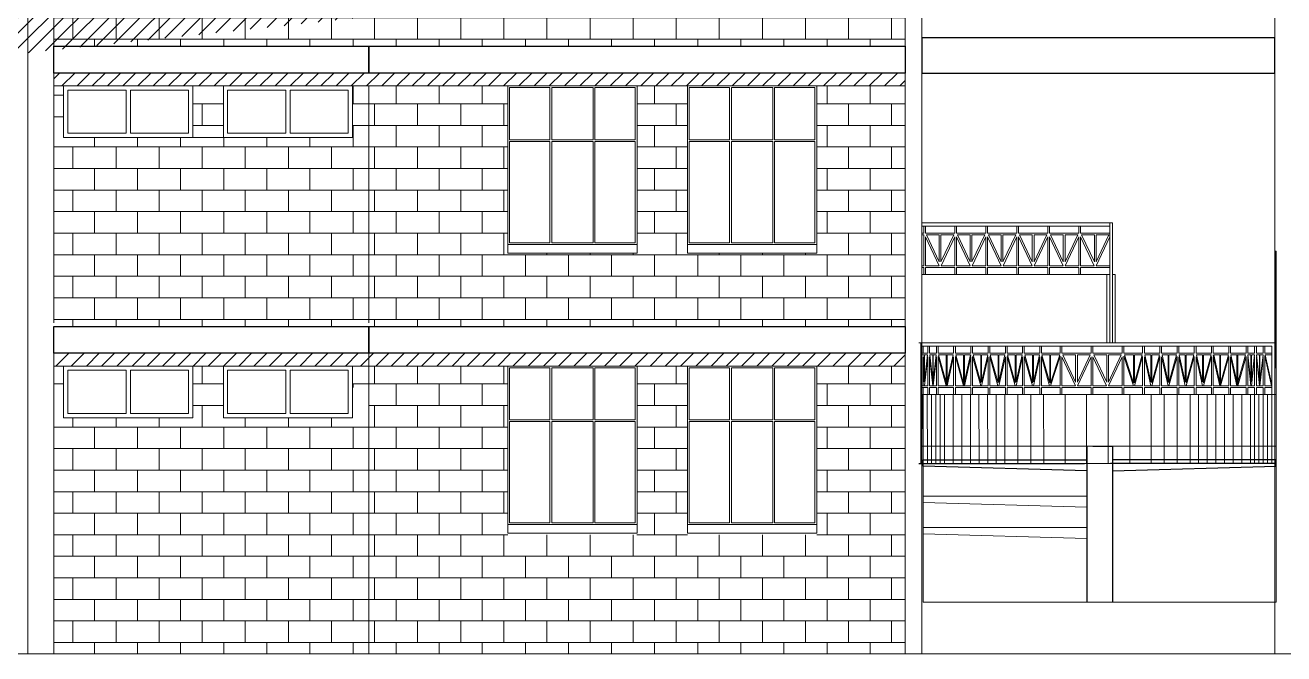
# Model space of a CAD drawing. Header units: millimetres. Extents: x 3614 to 12428, y -844 to 6844.
# Drawn here: x 5657.7 to 5672.3, y -474.38 to -467.08 of the extents above; entities that cross this region are included whole.
import ezdxf

# ---------------------------------------------------------------- set-up
doc = ezdxf.new("R2010")
doc.units = ezdxf.units.MM
doc.header["$LTSCALE"] = 40
doc.header["$MEASUREMENT"] = 0
doc.linetypes.add('DASHED', pattern=[0.75, 0.5, -0.25])
doc.layers.get('0').update_dxf_attribs({"linetype": 'CONTINUOUS', "lineweight": 20})
for name, color, linetype, lineweight in [('Beam', 254, 'CONTINUOUS', 25), ('CLL LEV.', 15, 'CONTINUOUS', 18), ('Column', 252, 'CONTINUOUS', 30), ('E1', 7, 'CONTINUOUS', 20), ('E2', 250, 'CONTINUOUS', 20), ('E3', 251, 'CONTINUOUS', 18), ('E4', 252, 'CONTINUOUS', 18), ('E5', 253, 'CONTINUOUS', 15), ('E6', 254, 'CONTINUOUS', 15), ('Hidden', 30, 'DASHED', 18), ('Railing', 23, 'CONTINUOUS', 18), ('Ventilator', 6, 'DASHED', 18), ('Window', 150, 'CONTINUOUS', 15), ('Window-Wall', 7, 'CONTINUOUS', 18)]:
    doc.layers.add(name, color=color, linetype=linetype, lineweight=lineweight)
pattern_1 = [(0, (0, -27.99403), (0, 0.25), []), (90, (0, -27.99403), (-0.5, 0), [0.25, -0.25]), (90, (0.25, -27.99403), (-0.5, 0), [-0.25, 0.25])]

# ---------------------------------------------------------------- blocks, each defined once
blk = doc.blocks.new('RTY')
at = {"layer": 'Ventilator', "linetype": 'ByBlock', "ltscale": 0.05}
for p, q in [((0, 0.6), (0, 0)), ((1.5, 0.6), (0, 0.6)), ((1.5, 0), (1.5, 0.6)), ((0.05, 0.55), (0.05, 0.05)), ((0.725, 0.55), (0.05, 0.55)), ((0.725, 0.55), (0.725, 0.05)), ((1.45, 0.55), (0.775, 0.55)), ((0.775, 0.55), (0.775, 0.05)), ((1.45, 0.05), (1.45, 0.55)), ((0, 0), (1.5, 0)), ((0.05, 0.05), (0.725, 0.05)), ((0.775, 0.05), (1.45, 0.05))]:
    blk.add_line(p, q, dxfattribs=at)
blk = doc.blocks.new('RET')
at = {"layer": 'CLL LEV.', "ltscale": 0.05}
blk.add_lwpolyline([(-0.05, -0.15), (1.45, -0.15), (1.45, -0.05), (-0.05, -0.05)], close=True, dxfattribs=at)
at = {"layer": 'Window', "ltscale": 0.05}
for points in [[(1.45, -0.05), (-0.05, -0.05), (-0.05, 1.79), (1.45, 1.79)], [(0.44, 1.165), (-0.03, 1.165), (-0.03, 1.77), (0.44, 1.77)], [(0.46, 1.165), (0.94, 1.165), (0.94, 1.77), (0.46, 1.77)], [(0.96, 1.77), (1.43, 1.77), (1.43, 1.165), (0.96, 1.165)], [(0.44, -0.03), (-0.03, -0.03), (-0.03, 1.145), (0.44, 1.145)], [(0.46, 1.145), (0.94, 1.145), (0.94, -0.03), (0.46, -0.03)], [(0.96, -0.03), (1.43, -0.03), (1.43, 1.145), (0.96, 1.145)]]:
    blk.add_lwpolyline(points, close=True, dxfattribs=at)
blk = doc.blocks.new('RAMP ELE')
at = {"ltscale": 0.05}
for p, q in [((-1.9, 2.742), (-1.9, 3.342)), ((2.198, 2.742), (2.198, 3.342)), ((-1.9, 2.543), (-1.925, 2.543))]:
    blk.add_line(p, q, dxfattribs=at)
at = {"layer": 'Beam'}
for p, q in [((-1.95, 2.543), (-0.026, 2.543)), ((2.198, 2.543), (0.274, 2.543))]:
    blk.add_line(p, q, dxfattribs=at)
at = {"layer": 'Column', "color": 253, "linetype": 'Continuous', "lineweight": 25}
for p, q in [((0, 2.742), (0, 0.933)), ((0, 2.742), (0, 1.385)), ((0.072, 2.742), (0.298, 2.742)), ((0.298, 2.742), (0.298, 0.933)), ((-1.9, 2.584), (0, 2.584)), ((-1.9, 2.509), (-1.9, 2.584)), ((0, 2.456), (-1.9, 2.509)), ((2.198, 2.584), (0.298, 2.584)), ((0.298, 2.456), (2.198, 2.509)), ((2.198, 2.509), (2.198, 2.584))]:
    blk.add_line(p, q, dxfattribs=at)
at = {"layer": 'Column', "color": 252, "linetype": 'Continuous', "lineweight": 18}
for p, q in [((-1.9, 2.162), (0, 2.162)), ((-1.9, 2.087), (-1.9, 2.162)), ((0, 2.034), (-1.9, 2.088))]:
    blk.add_line(p, q, dxfattribs=at)
at = {"layer": 'Column', "color": 251, "linetype": 'Continuous', "lineweight": 15}
for p, q in [((-1.9, 1.8), (0, 1.8)), ((0, 1.672), (-1.9, 1.726))]:
    blk.add_line(p, q, dxfattribs=at)
at = {"layer": 'E1', "linetype": 'Continuous'}
for p, q in [((2.198, 3.647), (2.198, 4.1)), ((-1.9, 3.342), (2.198, 3.342)), ((-1.9, 2.742), (-1.9, 0.933)), ((-1.9, 2.742), (0, 2.742)), ((-1.828, 2.742), (2.198, 2.742)), ((2.198, 2.506), (2.198, 0.933))]:
    blk.add_line(p, q, dxfattribs=at)
at = {"layer": 'E1', "color": 251, "linetype": 'Continuous'}
blk.add_line((-1.9, 1.725), (-1.9, 1.8), dxfattribs=at)
at = {"layer": 'E3', "linetype": 'Continuous', "ltscale": 0.05}
blk.add_line((-1.9, 0.933), (2.198, 0.933), dxfattribs=at)
at = {"layer": 'Railing', "linetype": 'Continuous'}
for p, q in [((0.268, 5.078), (0.268, 3.942)), ((0.298, 5.078), (0.298, 3.942)), ((2.19, 5.004), (2.19, 3.647)), ((2.191, 5.004), (2.198, 5.004)), ((2.198, 5.004), (2.198, 3.647)), ((0.298, 3.942), (0.298, 4.483))]:
    blk.add_line(p, q, dxfattribs=at)
at = {"layer": 'Railing'}
for p, q in [((-1.95, 3.942), (2.198, 3.942)), ((-1.925, 3.342), (-1.925, 3.942)), ((-1.925, 3.902), (2.148, 3.902)), ((-1.845, 3.822), (-1.925, 3.822)), ((-1.888, 3.802), (-1.923, 3.802)), ((-1.9, 3.822), (-1.9, 3.902)), ((-1.888, 3.488), (-1.888, 3.802)), ((-1.848, 3.802), (-1.883, 3.802)), ((-1.848, 3.802), (-1.883, 3.488)), ((-1.883, 3.488), (-1.883, 3.802)), ((-1.845, 3.822), (-1.845, 3.902)), ((-1.825, 3.822), (-1.825, 3.902)), ((-1.745, 3.822), (-1.825, 3.822)), ((-1.788, 3.802), (-1.823, 3.802)), ((-1.788, 3.488), (-1.823, 3.802)), ((-1.788, 3.488), (-1.788, 3.802)), ((-1.748, 3.802), (-1.783, 3.802)), ((-1.748, 3.802), (-1.783, 3.488)), ((-1.783, 3.488), (-1.783, 3.802)), ((-1.745, 3.822), (-1.745, 3.902)), ((-1.725, 3.822), (-1.725, 3.902)), ((-1.545, 3.822), (-1.725, 3.822)), ((-1.55, 3.802), (-1.72, 3.802)), ((-1.621, 3.444), (-1.72, 3.802)), ((-1.55, 3.802), (-1.63, 3.444)), ((-1.63, 3.442), (-1.63, 3.802)), ((-1.62, 3.442), (-1.62, 3.802)), ((-1.545, 3.822), (-1.545, 3.902)), ((-1.525, 3.822), (-1.525, 3.902)), ((-1.345, 3.822), (-1.525, 3.822)), ((-1.43, 3.802), (-1.52, 3.802)), ((-1.421, 3.444), (-1.52, 3.802)), ((-1.35, 3.802), (-1.43, 3.444)), ((-1.43, 3.442), (-1.43, 3.802)), ((-1.345, 3.802), (-1.425, 3.442)), ((-1.35, 3.802), (-1.42, 3.802)), ((-1.42, 3.442), (-1.42, 3.802)), ((-1.345, 3.822), (-1.345, 3.902)), ((-1.325, 3.822), (-1.325, 3.902)), ((-1.145, 3.822), (-1.325, 3.822)), ((-1.23, 3.802), (-1.32, 3.802)), ((-1.23, 3.479), (-1.32, 3.802)), ((-1.23, 3.479), (-1.23, 3.802)), ((-1.15, 3.802), (-1.22, 3.802)), ((-1.15, 3.802), (-1.22, 3.488)), ((-1.22, 3.488), (-1.22, 3.802)), ((-1.145, 3.822), (-1.145, 3.902)), ((-1.125, 3.822), (-1.125, 3.902)), ((-0.945, 3.822), (-1.125, 3.822)), ((-1.03, 3.802), (-1.12, 3.802)), ((-1.03, 3.479), (-1.12, 3.802)), ((-1.03, 3.479), (-1.03, 3.802)), ((-0.95, 3.802), (-1.02, 3.802)), ((-0.95, 3.802), (-1.02, 3.488)), ((-1.02, 3.488), (-1.02, 3.802)), ((-0.945, 3.822), (-0.945, 3.902)), ((-0.925, 3.822), (-0.925, 3.902)), ((-0.745, 3.822), (-0.925, 3.822)), ((-0.83, 3.802), (-0.92, 3.802)), ((-0.83, 3.479), (-0.92, 3.802)), ((-0.83, 3.479), (-0.83, 3.802)), ((-0.75, 3.803), (-0.82, 3.488)), ((-0.75, 3.802), (-0.82, 3.802)), ((-0.82, 3.488), (-0.82, 3.802)), ((-0.745, 3.822), (-0.745, 3.902)), ((-0.725, 3.822), (-0.725, 3.902)), ((-0.545, 3.822), (-0.725, 3.822)), ((-0.63, 3.802), (-0.72, 3.802)), ((-0.63, 3.479), (-0.72, 3.802)), ((-0.63, 3.479), (-0.63, 3.802)), ((-0.55, 3.802), (-0.62, 3.802)), ((-0.55, 3.802), (-0.62, 3.488)), ((-0.62, 3.488), (-0.62, 3.802)), ((-0.545, 3.822), (-0.545, 3.902)), ((-0.525, 3.822), (-0.525, 3.902)), ((-0.309, 3.822), (-0.525, 3.822)), ((-0.43, 3.802), (-0.52, 3.802)), ((-0.43, 3.479), (-0.52, 3.802)), ((-0.43, 3.479), (-0.43, 3.802)), ((-0.314, 3.802), (-0.42, 3.802)), ((-0.42, 3.474), (-0.314, 3.802)), ((-0.42, 3.474), (-0.42, 3.802)), ((-0.309, 3.902), (-0.309, 3.822)), ((-0.289, 3.902), (-0.289, 3.822)), ((0.051, 3.822), (-0.289, 3.822)), ((-0.278, 3.802), (-0.129, 3.487)), ((-0.129, 3.802), (-0.278, 3.802)), ((-0.129, 3.487), (-0.129, 3.802)), ((0.04, 3.802), (-0.109, 3.802)), ((0.04, 3.802), (-0.109, 3.487)), ((-0.109, 3.487), (-0.109, 3.802)), ((0.051, 3.902), (0.051, 3.822)), ((0.071, 3.902), (0.071, 3.822)), ((0.071, 3.822), (0.411, 3.822)), ((0.082, 3.802), (0.231, 3.802)), ((0.082, 3.802), (0.231, 3.487)), ((0.231, 3.487), (0.231, 3.802)), ((0.4, 3.802), (0.251, 3.487)), ((0.251, 3.487), (0.251, 3.802)), ((0.251, 3.802), (0.4, 3.802)), ((0.411, 3.902), (0.411, 3.822)), ((0.431, 3.902), (0.431, 3.822)), ((0.431, 3.822), (0.648, 3.822)), ((0.436, 3.802), (0.543, 3.802)), ((0.543, 3.474), (0.436, 3.802)), ((0.543, 3.474), (0.543, 3.802)), ((0.553, 3.802), (0.643, 3.802)), ((0.553, 3.479), (0.643, 3.802)), ((0.553, 3.479), (0.553, 3.802)), ((0.648, 3.822), (0.648, 3.902)), ((0.668, 3.822), (0.668, 3.902)), ((0.668, 3.822), (0.848, 3.822)), ((0.673, 3.802), (0.743, 3.802)), ((0.673, 3.802), (0.743, 3.488)), ((0.743, 3.488), (0.743, 3.802)), ((0.753, 3.802), (0.843, 3.802)), ((0.753, 3.479), (0.843, 3.802)), ((0.753, 3.479), (0.753, 3.802)), ((0.848, 3.822), (0.848, 3.902)), ((0.868, 3.822), (0.868, 3.902)), ((0.868, 3.822), (1.048, 3.822)), ((0.873, 3.803), (0.943, 3.488)), ((0.873, 3.802), (0.943, 3.802)), ((0.943, 3.488), (0.943, 3.802)), ((0.953, 3.802), (1.043, 3.802)), ((0.953, 3.479), (1.043, 3.802)), ((0.953, 3.479), (0.953, 3.802)), ((1.048, 3.822), (1.048, 3.902)), ((1.068, 3.822), (1.068, 3.902)), ((1.068, 3.822), (1.248, 3.822)), ((1.073, 3.802), (1.143, 3.802)), ((1.073, 3.802), (1.143, 3.488)), ((1.143, 3.488), (1.143, 3.802)), ((1.153, 3.802), (1.243, 3.802)), ((1.153, 3.479), (1.243, 3.802)), ((1.153, 3.479), (1.153, 3.802)), ((1.248, 3.822), (1.248, 3.902)), ((1.268, 3.822), (1.268, 3.902)), ((1.268, 3.822), (1.448, 3.822)), ((1.273, 3.802), (1.343, 3.802)), ((1.273, 3.802), (1.343, 3.488)), ((1.343, 3.488), (1.343, 3.802)), ((1.353, 3.802), (1.443, 3.802)), ((1.353, 3.479), (1.443, 3.802)), ((1.353, 3.479), (1.353, 3.802)), ((1.448, 3.822), (1.448, 3.902)), ((1.468, 3.822), (1.468, 3.902)), ((1.468, 3.822), (1.648, 3.822)), ((1.468, 3.802), (1.548, 3.442)), ((1.473, 3.802), (1.543, 3.802)), ((1.473, 3.802), (1.553, 3.444)), ((1.543, 3.444), (1.643, 3.802)), ((1.543, 3.442), (1.543, 3.802)), ((1.553, 3.802), (1.643, 3.802)), ((1.553, 3.442), (1.553, 3.802)), ((1.648, 3.822), (1.648, 3.902)), ((1.668, 3.822), (1.668, 3.902)), ((1.668, 3.822), (1.848, 3.822)), ((1.673, 3.802), (1.843, 3.802)), ((1.673, 3.802), (1.753, 3.444)), ((1.743, 3.444), (1.843, 3.802)), ((1.743, 3.442), (1.743, 3.802)), ((1.753, 3.442), (1.753, 3.802)), ((1.848, 3.822), (1.848, 3.902)), ((1.868, 3.822), (1.868, 3.902)), ((1.868, 3.822), (1.948, 3.822)), ((1.87, 3.802), (1.905, 3.802)), ((1.87, 3.802), (1.905, 3.488)), ((1.905, 3.488), (1.905, 3.802)), ((1.91, 3.802), (1.945, 3.802)), ((1.91, 3.488), (1.945, 3.802)), ((1.91, 3.488), (1.91, 3.802)), ((1.948, 3.822), (1.948, 3.902)), ((1.968, 3.822), (1.968, 3.902)), ((1.968, 3.822), (2.048, 3.822)), ((1.97, 3.802), (2.005, 3.802)), ((1.97, 3.802), (2.005, 3.488)), ((2.005, 3.488), (2.005, 3.802)), ((2.01, 3.802), (2.045, 3.802)), ((2.01, 3.488), (2.045, 3.802)), ((2.01, 3.488), (2.01, 3.802)), ((2.048, 3.822), (2.048, 3.902)), ((2.068, 3.822), (2.068, 3.902)), ((2.068, 3.822), (2.148, 3.822)), ((2.07, 3.802), (2.148, 3.802)), ((2.07, 3.802), (2.148, 3.454)), ((2.148, 3.902), (2.148, 3.342)), ((2.198, 3.942), (2.198, 3.342)), ((-1.9, 3.442), (-1.9, 3.779)), ((-1.845, 3.779), (-1.883, 3.442)), ((-1.845, 3.442), (-1.845, 3.779)), ((-1.825, 3.442), (-1.825, 3.779)), ((-1.788, 3.442), (-1.825, 3.779)), ((-1.745, 3.779), (-1.783, 3.442)), ((-1.745, 3.442), (-1.745, 3.779)), ((-1.725, 3.442), (-1.725, 3.783)), ((-1.631, 3.442), (-1.725, 3.783)), ((-1.545, 3.779), (-1.62, 3.442)), ((-1.545, 3.442), (-1.545, 3.779)), ((-1.525, 3.442), (-1.525, 3.783)), ((-1.431, 3.442), (-1.525, 3.783)), ((-1.345, 3.779), (-1.42, 3.442)), ((-1.345, 3.442), (-1.345, 3.779)), ((-1.325, 3.442), (-1.325, 3.783)), ((-1.231, 3.442), (-1.325, 3.783)), ((-1.145, 3.779), (-1.22, 3.442)), ((-1.145, 3.442), (-1.145, 3.779)), ((-1.125, 3.442), (-1.125, 3.783)), ((-1.031, 3.442), (-1.125, 3.783)), ((-0.945, 3.779), (-1.02, 3.442)), ((-0.945, 3.442), (-0.945, 3.779)), ((-0.925, 3.442), (-0.925, 3.783)), ((-0.831, 3.442), (-0.925, 3.783)), ((-0.745, 3.779), (-0.82, 3.442)), ((-0.745, 3.442), (-0.745, 3.779)), ((-0.725, 3.442), (-0.725, 3.783)), ((-0.631, 3.442), (-0.725, 3.783)), ((-0.545, 3.779), (-0.62, 3.442)), ((-0.545, 3.442), (-0.545, 3.779)), ((-0.525, 3.442), (-0.525, 3.783)), ((-0.431, 3.442), (-0.525, 3.783)), ((-0.42, 3.442), (-0.309, 3.786)), ((-0.309, 3.786), (-0.309, 3.442)), ((-0.289, 3.779), (-0.13, 3.442)), ((-0.289, 3.779), (-0.289, 3.442)), ((0.051, 3.779), (-0.108, 3.442)), ((0.051, 3.779), (0.051, 3.442)), ((0.071, 3.779), (0.23, 3.442)), ((0.071, 3.779), (0.071, 3.442)), ((0.411, 3.779), (0.252, 3.442)), ((0.411, 3.779), (0.411, 3.442)), ((0.431, 3.786), (0.431, 3.442)), ((0.543, 3.442), (0.431, 3.786)), ((0.553, 3.442), (0.648, 3.783)), ((0.648, 3.442), (0.648, 3.783)), ((0.668, 3.442), (0.668, 3.779)), ((0.668, 3.779), (0.743, 3.442)), ((0.753, 3.442), (0.848, 3.783)), ((0.848, 3.442), (0.848, 3.783)), ((0.868, 3.442), (0.868, 3.779)), ((0.868, 3.779), (0.943, 3.442)), ((0.953, 3.442), (1.048, 3.783)), ((1.048, 3.442), (1.048, 3.783)), ((1.068, 3.442), (1.068, 3.779)), ((1.068, 3.779), (1.143, 3.442)), ((1.153, 3.442), (1.248, 3.783)), ((1.248, 3.442), (1.248, 3.783)), ((1.268, 3.442), (1.268, 3.779)), ((1.268, 3.779), (1.343, 3.442)), ((1.353, 3.442), (1.448, 3.783)), ((1.448, 3.442), (1.448, 3.783)), ((1.468, 3.442), (1.468, 3.779)), ((1.468, 3.779), (1.543, 3.442)), ((1.553, 3.442), (1.648, 3.783)), ((1.648, 3.442), (1.648, 3.783)), ((1.668, 3.442), (1.668, 3.779)), ((1.668, 3.779), (1.743, 3.442)), ((1.753, 3.442), (1.848, 3.783)), ((1.848, 3.442), (1.848, 3.783)), ((1.868, 3.442), (1.868, 3.779)), ((1.868, 3.779), (1.905, 3.442)), ((1.91, 3.442), (1.948, 3.779)), ((1.948, 3.442), (1.948, 3.779)), ((1.968, 3.442), (1.968, 3.779)), ((1.968, 3.779), (2.005, 3.442)), ((2.01, 3.442), (2.048, 3.779)), ((2.048, 3.442), (2.048, 3.779)), ((2.068, 3.442), (2.068, 3.79)), ((2.068, 3.79), (2.145, 3.442)), ((-1.845, 3.442), (-1.925, 3.442)), ((-1.845, 3.422), (-1.925, 3.422)), ((-1.9, 3.342), (-1.9, 3.422)), ((-1.845, 3.342), (-1.845, 3.422)), ((-1.745, 3.442), (-1.825, 3.442)), ((-1.825, 3.342), (-1.825, 3.422)), ((-1.745, 3.422), (-1.825, 3.422)), ((-1.745, 3.342), (-1.745, 3.422)), ((-1.545, 3.442), (-1.725, 3.442)), ((-1.725, 3.342), (-1.725, 3.422)), ((-1.545, 3.422), (-1.725, 3.422)), ((-1.545, 3.342), (-1.545, 3.422)), ((-1.345, 3.442), (-1.525, 3.442)), ((-1.525, 3.342), (-1.525, 3.422)), ((-1.345, 3.422), (-1.525, 3.422)), ((-1.345, 3.342), (-1.345, 3.422)), ((-1.145, 3.442), (-1.325, 3.442)), ((-1.325, 3.342), (-1.325, 3.422)), ((-1.145, 3.422), (-1.325, 3.422)), ((-1.145, 3.342), (-1.145, 3.422)), ((-0.945, 3.442), (-1.125, 3.442)), ((-1.125, 3.342), (-1.125, 3.422)), ((-0.945, 3.422), (-1.125, 3.422)), ((-0.945, 3.342), (-0.945, 3.422)), ((-0.745, 3.442), (-0.925, 3.442)), ((-0.925, 3.342), (-0.925, 3.422)), ((-0.745, 3.422), (-0.925, 3.422)), ((-0.745, 3.342), (-0.745, 3.422)), ((-0.545, 3.442), (-0.725, 3.442)), ((-0.725, 3.342), (-0.725, 3.422)), ((-0.545, 3.422), (-0.725, 3.422)), ((-0.545, 3.342), (-0.545, 3.422)), ((-0.43, 3.442), (-0.525, 3.442)), ((-0.525, 3.342), (-0.525, 3.422)), ((-0.309, 3.422), (-0.525, 3.422)), ((-0.309, 3.442), (-0.42, 3.442)), ((-0.309, 3.422), (-0.309, 3.342)), ((-0.13, 3.442), (-0.289, 3.442)), ((0.051, 3.422), (-0.289, 3.422)), ((-0.289, 3.422), (-0.289, 3.342)), ((0.051, 3.442), (-0.108, 3.442)), ((0.051, 3.422), (0.051, 3.342)), ((0.071, 3.442), (0.23, 3.442)), ((0.071, 3.422), (0.411, 3.422)), ((0.071, 3.422), (0.071, 3.342)), ((0.252, 3.442), (0.411, 3.442)), ((0.411, 3.422), (0.411, 3.342)), ((0.431, 3.442), (0.543, 3.442)), ((0.431, 3.422), (0.431, 3.342)), ((0.431, 3.422), (0.648, 3.422)), ((0.553, 3.442), (0.648, 3.442)), ((0.648, 3.342), (0.648, 3.422)), ((0.668, 3.442), (0.848, 3.442)), ((0.668, 3.342), (0.668, 3.422)), ((0.668, 3.422), (0.848, 3.422)), ((0.848, 3.342), (0.848, 3.422)), ((0.868, 3.442), (1.048, 3.442)), ((0.868, 3.342), (0.868, 3.422)), ((0.868, 3.422), (1.048, 3.422)), ((1.048, 3.342), (1.048, 3.422)), ((1.068, 3.442), (1.248, 3.442)), ((1.068, 3.342), (1.068, 3.422)), ((1.068, 3.422), (1.248, 3.422)), ((1.248, 3.342), (1.248, 3.422)), ((1.268, 3.442), (1.448, 3.442)), ((1.268, 3.342), (1.268, 3.422)), ((1.268, 3.422), (1.448, 3.422)), ((1.448, 3.342), (1.448, 3.422)), ((1.468, 3.442), (1.648, 3.442)), ((1.468, 3.342), (1.468, 3.422)), ((1.468, 3.422), (1.648, 3.422)), ((1.648, 3.342), (1.648, 3.422)), ((1.668, 3.442), (1.848, 3.442)), ((1.668, 3.342), (1.668, 3.422)), ((1.668, 3.422), (1.848, 3.422)), ((1.848, 3.342), (1.848, 3.422)), ((1.868, 3.442), (1.948, 3.442)), ((1.868, 3.342), (1.868, 3.422)), ((1.868, 3.422), (1.948, 3.422)), ((1.948, 3.342), (1.948, 3.422)), ((1.968, 3.442), (2.048, 3.442)), ((1.968, 3.342), (1.968, 3.422)), ((1.968, 3.422), (2.048, 3.422)), ((2.048, 3.342), (2.048, 3.422)), ((2.068, 3.442), (2.148, 3.442)), ((2.068, 3.342), (2.068, 3.422)), ((2.068, 3.422), (2.148, 3.422))]:
    blk.add_line(p, q, dxfattribs=at)
at = {"layer": 'Window-Wall'}
for p, q in [((-1.925, 3.342), (2.198, 3.342)), ((-1.925, 2.543), (-1.925, 3.342)), ((2.198, 2.543), (2.198, 3.342)), ((-1.925, 2.742), (2.198, 2.742)), ((-1.9, 2.543), (2.198, 2.543))]:
    blk.add_line(p, q, dxfattribs=at)
at = {"layer": 'Window-Wall', "color": 252}
for p, q in [((-1.901, 3.342), (-1.9, 2.543)), ((-1.851, 3.342), (-1.85, 2.543)), ((-1.801, 3.342), (-1.8, 2.543)), ((-1.751, 3.342), (-1.75, 2.543)), ((-1.701, 3.342), (-1.7, 2.543)), ((-1.651, 3.342), (-1.65, 2.543)), ((-1.551, 3.342), (-1.55, 2.543)), ((-1.451, 3.342), (-1.45, 2.543)), ((-1.351, 3.342), (-1.35, 2.543)), ((-1.251, 3.342), (-1.25, 2.543)), ((-1.151, 3.342), (-1.15, 2.543)), ((-1.051, 3.342), (-1.05, 2.543)), ((-0.951, 3.342), (-0.95, 2.543)), ((-0.801, 3.342), (-0.8, 2.543)), ((-0.651, 3.342), (-0.65, 2.544)), ((-0.501, 3.342), (-0.5, 2.544)), ((-0.251, 3.342), (-0.25, 2.544)), ((-0.002, 3.342), (-0.002, 2.544)), ((0.248, 3.342), (0.248, 2.544)), ((0.249, 3.342), (0.25, 2.544)), ((0.498, 3.342), (0.498, 2.544)), ((0.748, 3.342), (0.748, 2.544)), ((0.898, 3.342), (0.898, 2.544)), ((1.048, 3.342), (1.048, 2.543)), ((1.198, 3.342), (1.198, 2.543)), ((1.298, 3.342), (1.298, 2.543)), ((1.398, 3.342), (1.398, 2.543)), ((1.498, 3.342), (1.498, 2.543)), ((1.598, 3.342), (1.598, 2.543)), ((1.698, 3.342), (1.698, 2.543)), ((1.798, 3.342), (1.798, 2.543)), ((1.898, 3.342), (1.898, 2.543)), ((1.948, 3.342), (1.948, 2.543)), ((1.998, 3.342), (1.998, 2.543)), ((2.048, 3.342), (2.048, 2.543)), ((2.098, 3.342), (2.098, 2.543)), ((2.148, 3.342), (2.148, 2.543))]:
    blk.add_line(p, q, dxfattribs=at)

msp = doc.modelspace()

# ---------------------------------------------------------------- hatches: boundary and pattern name
at = {"layer": 'E3', "lineweight": 5, "ltscale": 0.05}
h = msp.add_hatch(dxfattribs=at)
h.set_pattern_fill('BRICK', color=256)
h.set_pattern_definition(pattern_1)
h.paths.add_polyline_path([(5663.2958, -464.0752), (5666.8808, -464.0752), (5666.8808, -463.2252), (5663.2958, -463.2252)])
h.paths.add_polyline_path([(5666.8808, -467.3252), (5667.9068, -467.3252), (5667.9068, -464.5352), (5666.8808, -464.5352)])
h.paths.add_polyline_path([(5663.2958, -467.3252), (5666.8808, -467.3252), (5666.8808, -466.4752), (5663.2958, -466.4752)])
h.paths.add_polyline_path([(5663.2958, -464.5352), (5661.6822, -464.5352), (5661.6822, -467.3252), (5663.2958, -467.3252)])
h.paths.add_polyline_path([(5666.8808, -470.5752), (5667.9068, -470.5752), (5667.9068, -467.7852), (5666.8808, -467.7852)])
h.paths.add_polyline_path([(5663.2958, -470.5752), (5666.8808, -470.5752), (5666.8808, -469.7252), (5663.2958, -469.7252)])
h.paths.add_polyline_path([(5663.2958, -467.7852), (5661.6822, -467.7852), (5661.6822, -470.5752), (5663.2958, -470.5752)])
h.paths.add_polyline_path([(5666.8808, -474.3752), (5667.9068, -474.3752), (5667.9068, -471.0352), (5666.8808, -471.0352)])
h.paths.add_polyline_path([(5663.2958, -474.3752), (5666.8808, -474.3752), (5666.8808, -472.9952), (5663.2958, -472.9952)])
h.paths.add_polyline_path([(5663.2958, -471.0352), (5661.6822, -471.0352), (5661.6822, -474.3752), (5663.2958, -474.3752)])
h.paths.add_polyline_path([(5663.2958, -462.1952), (5661.6822, -462.1952), (5661.6822, -464.0752), (5663.2958, -464.0752)])
h.paths.add_polyline_path([(5661.6822, -462.1952), (5663.2958, -462.1952), (5663.2958, -461.2852), (5661.6822, -461.2852)])
h.paths.add_polyline_path([(5664.7958, -463.2252), (5665.3808, -463.2252), (5665.3808, -461.2852), (5664.7958, -461.2852)])
h.paths.add_polyline_path([(5666.8808, -462.7152), (5667.9068, -462.7152), (5667.9068, -461.2852), (5666.8808, -461.2852)])
h.paths.add_polyline_path([(5667.9068, -462.7188), (5666.8808, -462.7188), (5666.8808, -464.0752), (5667.9068, -464.0752)])
h.paths.add_polyline_path([(5664.7958, -466.4752), (5665.3808, -466.4752), (5665.3808, -464.5352), (5664.7958, -464.5352)])
h.paths.add_polyline_path([(5664.7958, -469.7252), (5665.3808, -469.7252), (5665.3808, -467.7852), (5664.7958, -467.7852)])
h.paths.add_polyline_path([(5664.7947, -472.9952), (5665.3797, -472.9952), (5665.3808, -471.0352), (5664.7958, -471.0352)])
at = {"layer": 'E4', "lineweight": 5, "ltscale": 0.05}
h = msp.add_hatch(dxfattribs=at)
h.set_pattern_fill('BRICK', color=256)
h.set_pattern_definition(pattern_1)
h.paths.add_polyline_path([(5658.0272, -474.3752), (5661.6822, -474.3752), (5661.6822, -471.6352), (5658.0272, -471.6352)])
h.paths.add_polyline_path([(5658.0272, -470.5752), (5661.6822, -470.5752), (5661.6822, -468.3852), (5658.0272, -468.3852)])
h.paths.add_polyline_path([(5658.0272, -467.3252), (5661.6822, -467.3252), (5661.6822, -465.1352), (5658.0272, -465.1352)])
h.paths.add_polyline_path([(5661.6822, -465.1372), (5661.4958, -465.1372), (5661.4958, -464.5352), (5661.6822, -464.5352)])
h.paths.add_polyline_path([(5659.9958, -465.1352), (5659.6422, -465.1352), (5659.6422, -464.5352), (5659.9958, -464.5352)])
h.paths.add_polyline_path([(5661.6822, -461.8852), (5661.4958, -461.8852), (5661.4958, -461.2852), (5661.6822, -461.2852)])
h.paths.add_polyline_path([(5658.0272, -464.0752), (5661.6822, -464.0752), (5661.6822, -461.8852), (5658.0272, -461.8852)])
h.paths.add_polyline_path([(5659.9958, -461.8643), (5659.6422, -461.8643), (5659.6422, -461.2852), (5659.9958, -461.2852)])
h.paths.add_polyline_path([(5659.9958, -468.3852), (5659.6422, -468.3852), (5659.6422, -467.7852), (5659.9958, -467.7852)])
h.paths.add_polyline_path([(5661.6822, -468.3833), (5661.4958, -468.3833), (5661.4958, -467.7852), (5661.6822, -467.7852)])
h.paths.add_polyline_path([(5659.9958, -471.6356), (5659.6422, -471.6356), (5659.6422, -471.0352), (5659.9958, -471.0352)])
h.paths.add_polyline_path([(5661.6822, -471.2852), (5661.4958, -471.2852), (5661.4958, -471.0352), (5661.6822, -471.0352)])
h = msp.add_hatch(dxfattribs=at)
h.set_pattern_fill('BRICK', color=256)
h.set_pattern_definition([(0, (0, -24.39403), (0, 0.25), []), (90, (0, -24.39403), (-0.5, 0), [0.25, -0.25]), (90, (0.25, -24.39403), (-0.5, 0), [-0.25, 0.25])])
h.paths.add_polyline_path([(5658.1422, -468.3852), (5658.0272, -468.3852), (5658.0272, -467.7852), (5658.1422, -467.7852)])
h = msp.add_hatch(dxfattribs=at)
h.set_pattern_fill('BRICK', color=256)
h.set_pattern_definition(pattern_1)
h.paths.add_polyline_path([(5658.1422, -471.2852), (5658.0272, -471.2852), (5658.0272, -471.0352), (5658.1422, -471.0352)])
at = {"layer": 'Hidden', "linetype": 'Continuous', "lineweight": 0, "ltscale": 0.05}
h = msp.add_hatch(dxfattribs=at)
h.set_pattern_fill('ANSI31', color=256)
h.set_pattern_definition([(45, (164.59877, -0.86372), (-0.0883883476, 0.0883883476), [])])
edge = h.paths.add_edge_path()
edge.add_line((5637.0422, -460.8989), (5636.7422, -460.8989))
edge.add_line((5636.7422, -460.8989), (5636.7422, -460.8239))
edge.add_line((5636.7422, -460.8239), (5637.0422, -460.8114))
edge.add_line((5637.3422, -463.4664), (5636.7422, -463.4664))
edge.add_line((5636.7422, -463.4664), (5636.7422, -463.3914))
edge.add_line((5636.7422, -463.3914), (5637.3422, -463.3664))
edge.add_line((5637.3422, -466.7164), (5636.7422, -466.7164))
edge.add_line((5636.7422, -466.7164), (5636.7422, -466.6414))
edge.add_line((5636.7422, -466.6414), (5637.3422, -466.6164))
edge.add_line((5637.3422, -469.6559), (5636.7422, -469.6559))
edge.add_line((5636.7422, -469.6559), (5636.7422, -469.5809))
edge.add_line((5636.7422, -469.5809), (5637.3422, -469.5559))
edge.add_line((5703.1022, -462.6027), (5703.7022, -462.6027))
edge.add_line((5703.7022, -462.6027), (5703.7022, -462.5277))
edge.add_line((5703.7022, -462.5277), (5703.1022, -462.5027))
edge.add_line((5703.1022, -465.8527), (5703.7022, -465.8527))
edge.add_line((5703.7022, -465.8527), (5703.7022, -465.7777))
edge.add_line((5703.7022, -465.7777), (5703.1022, -465.7527))
edge.add_line((5703.1242, -468.7922), (5703.7022, -468.7922))
edge.add_line((5703.7022, -468.7922), (5703.7022, -468.7172))
edge.add_line((5703.7022, -468.7172), (5703.1022, -468.6922))
edge.add_line((5703.4022, -460.0352), (5703.7022, -460.0352))
edge.add_line((5703.7022, -460.0352), (5703.7022, -459.9602))
edge.add_line((5703.7022, -459.9602), (5703.4022, -459.9489))
at = {"layer": 'Hidden', "linetype": 'Continuous', "lineweight": 5, "ltscale": 0.05}
h = msp.add_hatch(dxfattribs=at)
h.set_pattern_fill('ANSI31', color=256)
h.set_pattern_definition([(45, (0, -27.99403), (-0.0883883476, 0.0883883476), [])])
h.paths.add_polyline_path([(5667.9068, -470.8852), (5658.0272, -470.8852), (5658.0272, -471.0352), (5667.9068, -471.0352)])
h.paths.add_polyline_path([(5667.9068, -467.6352), (5658.0272, -467.6352), (5658.0272, -467.7852), (5667.9068, -467.7852)])
h.paths.add_polyline_path([(5667.9068, -464.3852), (5658.0272, -464.3852), (5658.0272, -464.5352), (5667.9068, -464.5352)])
h.paths.add_polyline_path([(5667.9068, -461.1352), (5658.0272, -461.1352), (5658.0272, -461.2852), (5667.9068, -461.2852)])

# ---------------------------------------------------------------- linework, layer by layer
at = {"ltscale": 0.05}
for p, q in [((5668.099, -467.2252), (5671.392, -467.2252)), ((5668.099, -469.9727), (5670.2824, -469.9727)), ((5670.2491, -469.9727), (5670.2491, -470.7657)), ((5670.3457, -469.9727), (5670.3124, -469.9727)), ((5670.3457, -469.9727), (5670.3457, -470.7657))]:
    msp.add_line(p, q, dxfattribs=at)
at = {"layer": 'Beam', "ltscale": 0.05}
for points in [[(5661.6822, -467.6352), (5658.0272, -467.6352), (5658.0272, -467.3252), (5661.6822, -467.3252)], [(5667.9068, -467.6352), (5661.6822, -467.6352), (5661.6822, -467.3252), (5667.9068, -467.3252)], [(5668.099, -467.6352), (5672.1972, -467.6352), (5672.1972, -467.2252), (5668.099, -467.2252)], [(5661.6822, -470.8852), (5658.0272, -470.8852), (5658.0272, -470.5752), (5661.6822, -470.5752)], [(5667.9068, -470.8852), (5661.6822, -470.8852), (5661.6822, -470.5752), (5667.9068, -470.5752)]]:
    msp.add_lwpolyline(points, close=True, dxfattribs=at)
at = {"layer": 'E1', "linetype": 'Continuous', "ltscale": 0.05}
msp.add_line((5686.4246, -474.3752), (5635.2305, -474.3752), dxfattribs=at)
at = {"layer": 'E2', "ltscale": 0.05}
for p, q in [((5667.9068, -460.7752), (5667.9068, -474.3752)), ((5668.099, -460.7752), (5668.099, -474.3752)), ((5668.099, -460.7752), (5668.099, -474.3752)), ((5672.1972, -460.7752), (5672.1972, -474.3752))]:
    msp.add_line(p, q, dxfattribs=at)
at = {"layer": 'E3', "linetype": 'Continuous', "ltscale": 0.05}
for p, q in [((5661.6822, -467.7852), (5661.6822, -470.5352)), ((5661.6822, -470.6852), (5661.6822, -474.3752))]:
    msp.add_line(p, q, dxfattribs=at)
at = {"layer": 'E4', "linetype": 'Continuous', "ltscale": 0.05}
for points in [[(5658.0272, -470.6852), (5658.0272, -474.3752), (5657.7272, -474.3752), (5657.7272, -460.7752), (5658.0272, -460.7752), (5658.0272, -464.0752)], [(5658.0272, -464.5352), (5658.0272, -467.3252)], [(5658.0272, -467.7852), (5658.0272, -470.5352)]]:
    msp.add_lwpolyline(points, dxfattribs=at)
at = {"layer": 'E4', "lineweight": 5, "ltscale": 0.05}
msp.add_lwpolyline([(5659.9958, -468.3852), (5659.6422, -468.3852), (5659.6422, -467.7852), (5659.9958, -467.7852)], close=True, dxfattribs=at)
at = {"layer": 'E5', "ltscale": 0.05}
msp.add_line((5658.0272, -474.3752), (5657.7272, -474.3752), dxfattribs=at)
at = {"layer": 'E6', "ltscale": 0.05}
msp.add_line((5668.099, -474.3752), (5668.099, -471.0609), dxfattribs=at)
at = {"layer": 'Hidden', "linetype": 'Continuous', "lineweight": 5, "ltscale": 0.05}
for points in [[(5667.9068, -467.6352), (5658.0272, -467.6352), (5658.0272, -467.7852), (5667.9068, -467.7852)], [(5667.9068, -470.8852), (5658.0272, -470.8852), (5658.0272, -471.0352), (5667.9068, -471.0352)]]:
    msp.add_lwpolyline(points, close=True, dxfattribs=at)
at = {"layer": 'Railing'}
for p, q in [((5670.3124, -469.3727), (5668.099, -469.3727)), ((5670.2824, -469.5361), (5670.2824, -469.3727)), ((5670.3124, -469.6302), (5670.3124, -469.3727)), ((5670.2824, -469.4127), (5668.099, -469.4127)), ((5668.1224, -469.4927), (5668.099, -469.4927)), ((5668.1224, -469.5127), (5668.099, -469.5127)), ((5668.1224, -469.4127), (5668.1224, -469.4927)), ((5668.1224, -469.5127), (5668.1224, -469.8727)), ((5668.1424, -469.4127), (5668.1424, -469.4927)), ((5668.1424, -469.4927), (5668.4824, -469.4927)), ((5668.1424, -469.5361), (5668.3014, -469.8727)), ((5668.1424, -469.5361), (5668.1424, -469.8727)), ((5668.1535, -469.5127), (5668.3024, -469.5127)), ((5668.1535, -469.5127), (5668.3024, -469.8281)), ((5668.3024, -469.8281), (5668.3024, -469.5127)), ((5668.4714, -469.5127), (5668.3224, -469.8281)), ((5668.3224, -469.8281), (5668.3224, -469.5127)), ((5668.3224, -469.5127), (5668.4714, -469.5127)), ((5668.4824, -469.5361), (5668.3235, -469.8727)), ((5668.4824, -469.4127), (5668.4824, -469.4927)), ((5668.4824, -469.5361), (5668.4824, -469.8727)), ((5668.5024, -469.4127), (5668.5024, -469.4927)), ((5668.5024, -469.4927), (5668.8424, -469.4927)), ((5668.5024, -469.5361), (5668.6614, -469.8727)), ((5668.5024, -469.5361), (5668.5024, -469.8727)), ((5668.5135, -469.5127), (5668.6624, -469.5127)), ((5668.5135, -469.5127), (5668.6624, -469.8281)), ((5668.6624, -469.8281), (5668.6624, -469.5127)), ((5668.8314, -469.5127), (5668.6824, -469.8281)), ((5668.6824, -469.8281), (5668.6824, -469.5127)), ((5668.6824, -469.5127), (5668.8314, -469.5127)), ((5668.8424, -469.5361), (5668.6835, -469.8727)), ((5668.8424, -469.4127), (5668.8424, -469.4927)), ((5668.8424, -469.5361), (5668.8424, -469.8727)), ((5668.8624, -469.4127), (5668.8624, -469.4927)), ((5668.8624, -469.4927), (5669.2024, -469.4927)), ((5668.8624, -469.5361), (5669.0214, -469.8727)), ((5668.8624, -469.5361), (5668.8624, -469.8727)), ((5668.8735, -469.5127), (5669.0224, -469.5127)), ((5668.8735, -469.5127), (5669.0224, -469.8281)), ((5669.0224, -469.8281), (5669.0224, -469.5127)), ((5669.1914, -469.5127), (5669.0424, -469.8281)), ((5669.0424, -469.8281), (5669.0424, -469.5127)), ((5669.0424, -469.5127), (5669.1914, -469.5127)), ((5669.2024, -469.5361), (5669.0435, -469.8727)), ((5669.2024, -469.4127), (5669.2024, -469.4927)), ((5669.2024, -469.5361), (5669.2024, -469.8727)), ((5669.2224, -469.4127), (5669.2224, -469.4927)), ((5669.2224, -469.4927), (5669.5624, -469.4927)), ((5669.2224, -469.5361), (5669.3814, -469.8727)), ((5669.2224, -469.5361), (5669.2224, -469.8727)), ((5669.2335, -469.5127), (5669.3824, -469.5127)), ((5669.2335, -469.5127), (5669.3824, -469.8281)), ((5669.3824, -469.8281), (5669.3824, -469.5127)), ((5669.5514, -469.5127), (5669.4024, -469.8281)), ((5669.4024, -469.8281), (5669.4024, -469.5127)), ((5669.4024, -469.5127), (5669.5514, -469.5127)), ((5669.5624, -469.5361), (5669.4035, -469.8727)), ((5669.5624, -469.4127), (5669.5624, -469.4927)), ((5669.5624, -469.5361), (5669.5624, -469.8727)), ((5669.5824, -469.4127), (5669.5824, -469.4927)), ((5669.5824, -469.4927), (5669.9224, -469.4927)), ((5669.5824, -469.5361), (5669.7414, -469.8727)), ((5669.5824, -469.5361), (5669.5824, -469.8727)), ((5669.5935, -469.5127), (5669.7424, -469.5127)), ((5669.5935, -469.5127), (5669.7424, -469.8281)), ((5669.7424, -469.8281), (5669.7424, -469.5127)), ((5669.9114, -469.5127), (5669.7624, -469.8281)), ((5669.7624, -469.8281), (5669.7624, -469.5127)), ((5669.7624, -469.5127), (5669.9114, -469.5127)), ((5669.9224, -469.5361), (5669.7635, -469.8727)), ((5669.9224, -469.4127), (5669.9224, -469.4927)), ((5669.9224, -469.5361), (5669.9224, -469.8727)), ((5669.9424, -469.4127), (5669.9424, -469.4927)), ((5669.9424, -469.4927), (5670.2824, -469.4927)), ((5669.9424, -469.5361), (5670.1014, -469.8727)), ((5669.9424, -469.5361), (5669.9424, -469.8727)), ((5669.9535, -469.5127), (5670.1024, -469.5127)), ((5669.9535, -469.5127), (5670.1024, -469.8281)), ((5670.1024, -469.8281), (5670.1024, -469.5127)), ((5670.2714, -469.5127), (5670.1224, -469.8281)), ((5670.1224, -469.8281), (5670.1224, -469.5127)), ((5670.1224, -469.5127), (5670.2714, -469.5127)), ((5670.2824, -469.5361), (5670.1235, -469.8727)), ((5670.2824, -469.4127), (5670.2824, -469.4927)), ((5670.2824, -469.5361), (5670.2824, -469.8727)), ((5668.1224, -469.8727), (5668.099, -469.8727)), ((5668.1224, -469.8927), (5668.099, -469.8927)), ((5668.1224, -469.8927), (5668.1224, -469.9727)), ((5668.1424, -469.8727), (5668.3014, -469.8727)), ((5668.1424, -469.8927), (5668.4824, -469.8927)), ((5668.1424, -469.8927), (5668.1424, -469.9727)), ((5668.3235, -469.8727), (5668.4824, -469.8727)), ((5668.4824, -469.8927), (5668.4824, -469.9727)), ((5668.5024, -469.8727), (5668.6614, -469.8727)), ((5668.5024, -469.8927), (5668.8424, -469.8927)), ((5668.5024, -469.8927), (5668.5024, -469.9727)), ((5668.6835, -469.8727), (5668.8424, -469.8727)), ((5668.8424, -469.8927), (5668.8424, -469.9727)), ((5668.8624, -469.8727), (5669.0214, -469.8727)), ((5668.8624, -469.8927), (5669.2024, -469.8927)), ((5668.8624, -469.8927), (5668.8624, -469.9727)), ((5669.0435, -469.8727), (5669.2024, -469.8727)), ((5669.2024, -469.8927), (5669.2024, -469.9727)), ((5669.2224, -469.8727), (5669.3814, -469.8727)), ((5669.2224, -469.8927), (5669.5624, -469.8927)), ((5669.2224, -469.8927), (5669.2224, -469.9727)), ((5669.4035, -469.8727), (5669.5624, -469.8727)), ((5669.5624, -469.8927), (5669.5624, -469.9727)), ((5669.5824, -469.8727), (5669.7414, -469.8727)), ((5669.5824, -469.8927), (5669.9224, -469.8927)), ((5669.5824, -469.8927), (5669.5824, -469.9727)), ((5669.7635, -469.8727), (5669.9224, -469.8727)), ((5669.9224, -469.8927), (5669.9224, -469.9727)), ((5669.9424, -469.8727), (5670.1014, -469.8727)), ((5669.9424, -469.8927), (5670.2824, -469.8927)), ((5669.9424, -469.8927), (5669.9424, -469.9727)), ((5670.1235, -469.8727), (5670.2824, -469.8727)), ((5670.2824, -469.8927), (5670.2824, -469.9727))]:
    msp.add_line(p, q, dxfattribs=at)

# ---------------------------------------------------------------- block references
at = {"layer": 'Ventilator', "linetype": 'ByBlock'}
for p in [(5658.1422, -468.3852), (5658.1422, -471.6352)]:
    msp.add_blockref('RTY', p, dxfattribs=at)
at = {"layer": 'Ventilator', "linetype": 'ByBlock', "xscale": -1}
for p in [(5661.4958, -468.3852), (5661.4958, -471.6352)]:
    msp.add_blockref('RTY', p, dxfattribs=at)
at = {"layer": 'Window'}
for p in [(5663.3458, -469.5752), (5663.3458, -472.8252)]:
    msp.add_blockref('RET', p, dxfattribs=at)
at = {"layer": 'Window', "xscale": -1}
for p in [(5666.8308, -469.5752), (5666.8308, -472.8252)]:
    msp.add_blockref('RET', p, dxfattribs=at)
at = {"layer": 'Window', "linetype": 'Continuous'}
msp.add_blockref('RAMP ELE', (5670.0146, -474.7081), dxfattribs=at)

doc.saveas('drawing.dxf')
